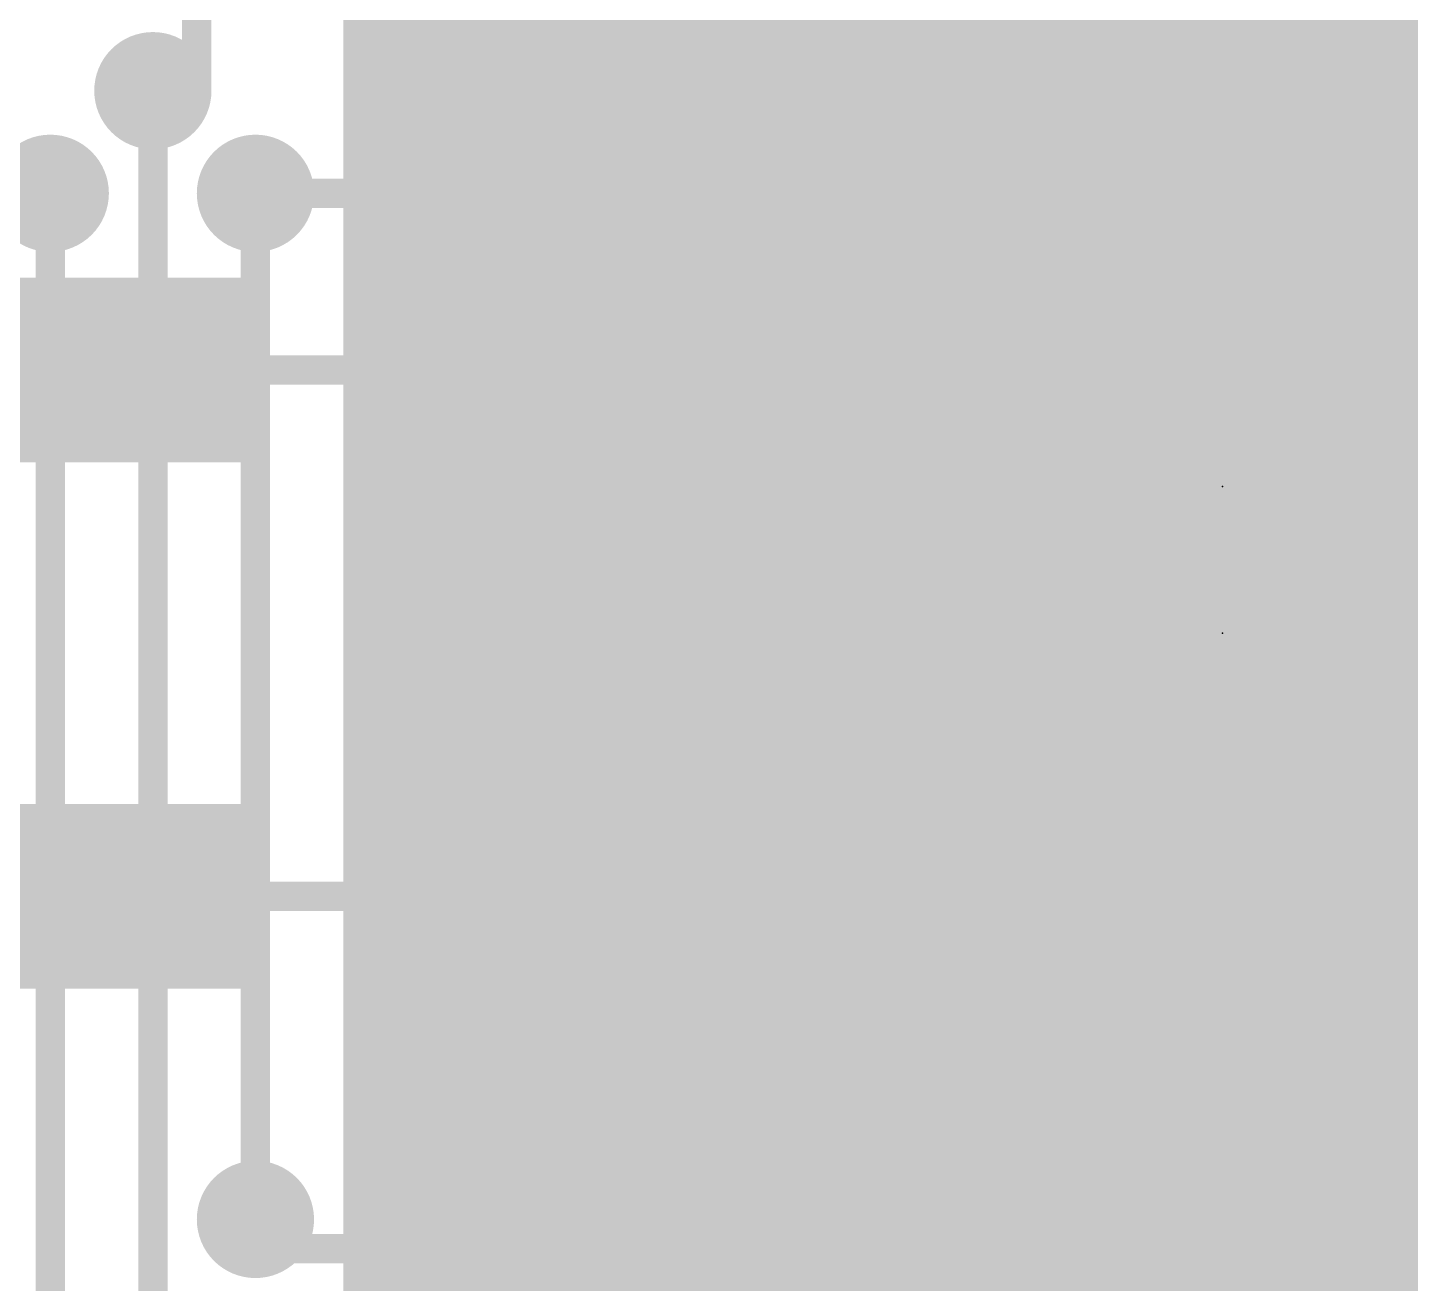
# Model space of a CAD drawing. Extents: x -7.6 to 53.5, y -11.4 to 75.3.
# Drawn here: x 16.31 to 28.3, y 23.58 to 34.46 of the extents above; entities that cross this region are included whole.
import ezdxf

# ---------------------------------------------------------------- set-up
doc = ezdxf.new("R2010")
doc.units = 0
for name, color, linetype in [('1', 12, 'CONTINUOUS'), ('16', 132, 'CONTINUOUS'), ('18', 110, 'CONTINUOUS'), ('21', 41, 'CONTINUOUS'), ('22', 40, 'CONTINUOUS'), ('23', 53, 'CONTINUOUS'), ('51', 53, 'CONTINUOUS')]:
    doc.layers.add(name, color=color, linetype=linetype)

# ---------------------------------------------------------------- blocks, each defined once
blk = doc.blocks.new('RECT')
blk.add_solid([(-0.5, -0.5), (0.5, -0.5), (-0.5, 0.5), (0.5, 0.5)])
blk = doc.blocks.new('ROUNDV')
at = {"const_width": 0.5}
blk.add_lwpolyline([(0, -0.25, 1), (0, 0.25, 1), (0, -0.25)], format="xyb", dxfattribs=at)

msp = doc.modelspace()

# ---------------------------------------------------------------- linework, layer by layer
at = {"layer": '1'}
for points, const_width in [([(17.78, 33.909), (17.78, 35.35)], 0.254), ([(20.78, 33.861), (20.78, 35.35)], 0.254), ([(17.399, 33.909), (17.78, 33.909)], 0.254), ([(19.939, 33.02), (20.78, 33.861)], 0.254), ([(16.51, 33.02), (15.494, 33.02)], 0.254), ([(18.288, 33.02), (19.939, 33.02)], 0.254), ([(14.738, 31.49), (16.74, 31.49)], 1.6002), ([(26.02, 31.75), (26.02, 30.48)], 0.254), ([(16.74, 31.49), (21.85, 31.49)], 0.254), ([(21.85, 31.49), (24.13, 29.21)], 0.254), ([(27.32, 30.48), (28.702, 30.48)], 0.254), ([(27.32, 29.71), (27.32, 30.48)], 0.254), ([(27.82, 29.21), (27.32, 29.71)], 0.254), ([(24.13, 29.21), (25.52, 29.21)], 0.254), ([(27.82, 27.693), (27.82, 29.21)], 0.254), ([(27.057, 26.93), (27.82, 27.693)], 0.254), ([(16.74, 26.93), (27.057, 26.93)], 0.254), ([(18.288, 24.13), (18.542, 23.876)], 0.254), ([(18.542, 23.876), (45.593, 23.876)], 0.254)]:
    msp.add_lwpolyline(points, dxfattribs=dict(at, const_width=const_width))
for points, const_width in [([(17.399, 33.9725, 1), (17.399, 33.8455)], 0.127), ([(17.78, 33.8455, 1), (17.78, 33.9725)], 0.127), ([(17.7165, 33.909, 1), (17.8435, 33.909)], 0.127), ([(20.7165, 33.861, 1), (20.8435, 33.861)], 0.127), ([(20.8249, 33.8161, 1), (20.7351, 33.9059)], 0.127), ([(16.51, 32.9565, 1), (16.51, 33.0835)], 0.127), ([(18.288, 33.0835, 1), (18.288, 32.9565)], 0.127), ([(19.8941, 33.0649, 1), (19.9839, 32.9751)], 0.127), ([(19.939, 32.9565, 1), (19.939, 33.0835)], 0.127), ([(16.74, 31.09, 1), (16.74, 31.8901)], 0.8001), ([(26.0835, 31.75, 1), (25.9565, 31.75)], 0.127), ([(16.74, 31.5535, 1), (16.74, 31.4265)], 0.127), ([(21.8949, 31.5349, 1), (21.8051, 31.4451)], 0.127), ([(21.85, 31.4265, 1), (21.85, 31.5535)], 0.127), ([(27.32, 30.5435, 1), (27.32, 30.4165)], 0.127), ([(27.3835, 30.48, 1), (27.2565, 30.48)], 0.127), ([(25.9565, 30.48, 1), (26.0835, 30.48)], 0.127), ([(27.3649, 29.7549, 1), (27.2751, 29.6651)], 0.127), ([(27.2565, 29.71, 1), (27.3835, 29.71)], 0.127), ([(24.13, 29.2735, 1), (24.13, 29.1465)], 0.127), ([(24.0851, 29.1651, 1), (24.1749, 29.2549)], 0.127), ([(25.52, 29.1465, 1), (25.52, 29.2735)], 0.127), ([(27.8835, 29.21, 1), (27.7565, 29.21)], 0.127), ([(27.7751, 29.1651, 1), (27.8649, 29.2549)], 0.127), ([(27.8649, 27.6481, 1), (27.7751, 27.7379)], 0.127), ([(27.7565, 27.693, 1), (27.8835, 27.693)], 0.127), ([(16.74, 26.9935, 1), (16.74, 26.8665)], 0.127), ([(27.0121, 26.9749, 1), (27.1019, 26.8851)], 0.127), ([(27.057, 26.8665, 1), (27.057, 26.9935)], 0.127), ([(18.3329, 24.1749, 1), (18.2431, 24.0851)], 0.127), ([(18.542, 23.9395, 1), (18.542, 23.8125)], 0.127), ([(18.4971, 23.8311, 1), (18.5869, 23.9209)], 0.127)]:
    msp.add_lwpolyline(points, format="xyb", dxfattribs=dict(at, const_width=const_width))
at = {"layer": '16'}
for points, const_width in [([(26.67, 32.004), (26.67, 36.83)], 11.43), ([(20.32, 6.985), (20.32, 38.608)], 2.54), ([(26.67, 12.7), (26.67, 32.004)], 11.43), ([(17.399, 16.51), (17.399, 33.909)], 0.254), ([(16.51, 15.367), (16.51, 33.02)], 0.254), ([(18.288, 24.13), (18.288, 33.02)], 0.254), ([(26.67, 32.004), (26.416, 31.75)], 0.6452), ([(26.416, 31.75), (26.02, 31.75)], 0.6452)]:
    msp.add_lwpolyline(points, dxfattribs=dict(at, const_width=const_width))
for points, const_width in [([(29.5275, 36.83, 1), (23.8125, 36.83)], 5.715), ([(29.5275, 32.004, 1), (23.8125, 32.004)], 5.715), ([(23.8125, 32.004, 1), (29.5275, 32.004)], 5.715), ([(17.4625, 33.909, 1), (17.3355, 33.909)], 0.127), ([(16.5735, 33.02, 1), (16.4465, 33.02)], 0.127), ([(18.3515, 33.02, 1), (18.2245, 33.02)], 0.127), ([(26.7841, 31.8899, 1), (26.5559, 32.1181)], 0.3226), ([(26.02, 31.9113, 1), (26.02, 31.5887)], 0.3226), ([(26.3019, 31.8641, 1), (26.5301, 31.6359)], 0.3226), ([(26.416, 31.5887, 1), (26.416, 31.9113)], 0.3226), ([(18.2245, 24.13, 1), (18.3515, 24.13)], 0.127)]:
    msp.add_lwpolyline(points, format="xyb", dxfattribs=dict(at, const_width=const_width))
at = {"layer": '21', "const_width": 0.2032}
for points in [[(27.17, 29.86), (25.77, 29.86)], [(27.57, 29.86), (27.17, 29.86)], [(27.17, 28.56), (27.17, 29.86)], [(27.17, 28.56), (25.77, 28.56)], [(27.57, 28.56), (27.17, 28.56)]]:
    msp.add_lwpolyline(points, dxfattribs=at)
at = {"layer": '21', "const_width": 0.1016}
for points in [[(25.77, 29.9108, 1), (25.77, 29.8092)], [(27.17, 29.9108, 1), (27.17, 29.8092)], [(27.2208, 29.86, 1), (27.1192, 29.86)], [(27.17, 29.8092, 1), (27.17, 29.9108)], [(27.57, 29.8092, 1), (27.57, 29.9108)], [(25.77, 28.6108, 1), (25.77, 28.5092)], [(27.17, 28.6108, 1), (27.17, 28.5092)], [(27.17, 28.5092, 1), (27.17, 28.6108)], [(27.57, 28.5092, 1), (27.57, 28.6108)], [(27.1192, 28.56, 1), (27.2208, 28.56)]]:
    msp.add_lwpolyline(points, format="xyb", dxfattribs=at)
at = {"layer": '22', "const_width": 0.2794}
for points in [[(25.7897, 34.0641), (25.5397, 33.8141)], [(26.0397, 34.0641), (25.7897, 34.0641)], [(26.2896, 33.8141), (26.0397, 34.0641)], [(26.7896, 34.0641), (27.0396, 33.8141)], [(25.5397, 33.8141), (25.5397, 33.3141)], [(26.2896, 33.3141), (26.2896, 33.8141)], [(27.0396, 33.8141), (27.0396, 33.3141)], [(25.5397, 33.3141), (25.7897, 33.0642)], [(26.5396, 33.0642), (26.2896, 33.3141)], [(27.0396, 33.3141), (26.7896, 33.0642)], [(26.7896, 33.0642), (26.5396, 33.0642)], [(25.5397, 30.5398), (25.7897, 30.7898)], [(25.7897, 30.7898), (26.2896, 30.7898)], [(26.2896, 30.7898), (26.5396, 30.5398)], [(25.5397, 30.0398), (25.5397, 30.5398)], [(26.5396, 30.5398), (26.5396, 30.0398)], [(25.7897, 29.7898), (25.5397, 30.0398)], [(26.5396, 30.0398), (26.2896, 29.7898)], [(26.2896, 29.7898), (25.7897, 29.7898)], [(25.7897, 28.9484), (25.5397, 29.1984)], [(26.5396, 28.6984), (26.5396, 29.1984)], [(26.7896, 28.9484), (25.7897, 28.9484)], [(25.5397, 27.8112), (25.7897, 28.0612)], [(25.7897, 28.0612), (26.2896, 28.0612)], [(26.2896, 28.0612), (26.5396, 27.8112)], [(25.5397, 27.3112), (25.5397, 27.8112)], [(26.5396, 27.8112), (26.5396, 27.3112)], [(25.7897, 27.0612), (25.5397, 27.3112)], [(26.5396, 27.3112), (26.2896, 27.0612)], [(26.2896, 27.0612), (25.7897, 27.0612)], [(27.0396, 26.424), (25.5397, 26.424)], [(26.5396, 25.924), (27.0396, 26.424)], [(27.0396, 25.4241), (26.5396, 25.924)], [(25.5397, 25.4241), (27.0396, 25.4241)]]:
    msp.add_lwpolyline(points, dxfattribs=at)
at = {"layer": '22', "const_width": 0.1397}
for points in [[(25.7897, 34.1339, 1), (25.7897, 33.9942)], [(25.8391, 34.0147, 1), (25.7403, 34.1135)], [(26.0891, 34.1135, 1), (25.9903, 34.0147)], [(26.0397, 33.9942, 1), (26.0397, 34.1339)], [(26.839, 34.1135, 1), (26.7402, 34.0147)], [(25.4903, 33.8635, 1), (25.5891, 33.7647)], [(25.6095, 33.8141, 1), (25.4699, 33.8141)], [(26.3595, 33.8141, 1), (26.2198, 33.8141)], [(26.2402, 33.7647, 1), (26.339, 33.8635)], [(27.1094, 33.8141, 1), (26.9697, 33.8141)], [(26.9902, 33.7647, 1), (27.089, 33.8635)], [(25.5891, 33.3635, 1), (25.4903, 33.2647)], [(26.339, 33.3635, 1), (26.2402, 33.2647)], [(27.089, 33.2647, 1), (26.9902, 33.3635)], [(25.4699, 33.3141, 1), (25.6095, 33.3141)], [(26.2198, 33.3141, 1), (26.3595, 33.3141)], [(26.9697, 33.3141, 1), (27.1094, 33.3141)], [(26.5396, 33.134, 1), (26.5396, 32.9943)], [(26.7896, 32.9943, 1), (26.7896, 33.134)], [(25.7403, 33.0148, 1), (25.8391, 33.1135)], [(26.4902, 33.0148, 1), (26.589, 33.1135)], [(26.7402, 33.1135, 1), (26.839, 33.0148)], [(25.7897, 30.8596, 1), (25.7897, 30.7199)], [(25.8391, 30.7404, 1), (25.7403, 30.8391)], [(26.339, 30.8391, 1), (26.2402, 30.7404)], [(26.2896, 30.7199, 1), (26.2896, 30.8596)], [(25.6095, 30.5398, 1), (25.4699, 30.5398)], [(26.6095, 30.5398, 1), (26.4698, 30.5398)], [(25.4903, 30.5892, 1), (25.5891, 30.4904)], [(26.4902, 30.4904, 1), (26.589, 30.5892)], [(25.5891, 30.0892, 1), (25.4903, 29.9904)], [(25.4699, 30.0398, 1), (25.6095, 30.0398)], [(26.4698, 30.0398, 1), (26.6095, 30.0398)], [(26.589, 29.9904, 1), (26.4902, 30.0892)], [(25.7897, 29.8597, 1), (25.7897, 29.72)], [(25.7403, 29.7404, 1), (25.8391, 29.8392)], [(26.2402, 29.8392, 1), (26.339, 29.7404)], [(26.2896, 29.72, 1), (26.2896, 29.8597)], [(25.5891, 29.2478, 1), (25.4903, 29.149)], [(26.6095, 29.1984, 1), (26.4698, 29.1984)], [(25.7897, 29.0182, 1), (25.7897, 28.8785)], [(25.7403, 28.899, 1), (25.8391, 28.9978)], [(26.7896, 28.8785, 1), (26.7896, 29.0182)], [(26.4698, 28.6984, 1), (26.6095, 28.6984)], [(25.7897, 28.131, 1), (25.7897, 27.9913)], [(25.8391, 28.0118, 1), (25.7403, 28.1106)], [(26.339, 28.1106, 1), (26.2402, 28.0118)], [(26.2896, 27.9913, 1), (26.2896, 28.131)], [(25.4903, 27.8606, 1), (25.5891, 27.7618)], [(25.6095, 27.8112, 1), (25.4699, 27.8112)], [(26.6095, 27.8112, 1), (26.4698, 27.8112)], [(26.4902, 27.7618, 1), (26.589, 27.8606)], [(25.5891, 27.3606, 1), (25.4903, 27.2618)], [(26.589, 27.2618, 1), (26.4902, 27.3606)], [(25.4699, 27.3112, 1), (25.6095, 27.3112)], [(26.4698, 27.3112, 1), (26.6095, 27.3112)], [(25.7897, 27.1311, 1), (25.7897, 26.9914)], [(26.2896, 26.9914, 1), (26.2896, 27.1311)], [(25.7403, 27.0119, 1), (25.8391, 27.1106)], [(26.2402, 27.1106, 1), (26.339, 27.0119)], [(25.5397, 26.4939, 1), (25.5397, 26.3542)], [(27.089, 26.3746, 1), (26.9902, 26.4734)], [(27.0396, 26.3542, 1), (27.0396, 26.4939)], [(26.589, 25.9734, 1), (26.4902, 25.8747)], [(26.4902, 25.9734, 1), (26.589, 25.8747)], [(25.5397, 25.4939, 1), (25.5397, 25.3542)], [(26.9902, 25.3747, 1), (27.089, 25.4735)], [(27.0396, 25.3542, 1), (27.0396, 25.4939)]]:
    msp.add_lwpolyline(points, format="xyb", dxfattribs=at)
at = {"layer": '23'}
for p in [(26.67, 30.48), (26.67, 29.21)]:
    msp.add_point(p, dxfattribs=at)
at = {"layer": '51', "const_width": 0.1524}
for points in [[(26.425, 30.704), (26.915, 30.704)], [(26.915, 30.256), (26.425, 30.256)]]:
    msp.add_lwpolyline(points, dxfattribs=at)
at = {"layer": '51', "const_width": 0.0762}
for points in [[(26.425, 30.7421, 1), (26.425, 30.6659)], [(26.915, 30.6659, 1), (26.915, 30.7421)], [(26.425, 30.2941, 1), (26.425, 30.2179)], [(26.915, 30.2179, 1), (26.915, 30.2941)]]:
    msp.add_lwpolyline(points, format="xyb", dxfattribs=at)

# ---------------------------------------------------------------- block references
at = {"layer": '1'}
for p, xscale, yscale, rotation in [((16.74, 31.49), 1.6, 3, 90), ((26.02, 30.48), 0.7, 0.9, 180), ((27.32, 30.48), 0.7, 0.9, 180), ((25.52, 29.21), 0.63, 0.83, 180), ((27.82, 29.21), 0.63, 0.83, 180), ((16.74, 26.93), 1.6, 3, 90)]:
    msp.add_blockref('RECT', p, dxfattribs=dict(at, xscale=xscale, yscale=yscale, rotation=rotation))
at = {"layer": '18', "xscale": 1.016, "yscale": 1.016}
for p in [(17.399, 33.909), (17.399, 33.909), (16.51, 33.02), (16.51, 33.02), (18.288, 33.02), (18.288, 33.02), (26.02, 31.75), (26.02, 31.75), (18.288, 24.13), (18.288, 24.13)]:
    msp.add_blockref('ROUNDV', p, dxfattribs=at)
at = {"layer": '21', "xscale": 0.4064, "yscale": 0.7112, "rotation": 180}
msp.add_blockref('RECT', (26.67, 30.48), dxfattribs=at)
at = {"layer": '51'}
for p, xscale, yscale, rotation in [((16.7084, 31.496), 0.8636, 2.8956, 90), ((26.2612, 30.4849), 0.3, 0.5999, 180), ((27.074, 30.4849), 0.3, 0.5999, 180), ((16.7084, 26.924), 0.8636, 2.8956, 90)]:
    msp.add_blockref('RECT', p, dxfattribs=dict(at, xscale=xscale, yscale=yscale, rotation=rotation))

doc.saveas('drawing.dxf')
